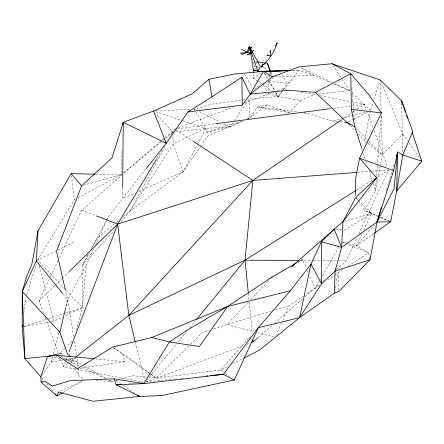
<?xml version="1.0" encoding="UTF-8"?>
<svg xmlns="http://www.w3.org/2000/svg" width="444" height="444" viewBox="0 0 444 444"><rect width="100%" height="100%" fill="white"/><g stroke="black" fill="none" stroke-linecap="round" stroke-linejoin="round"><path stroke-width="0.33" stroke-dasharray="2.22 1.67" d="M122.694 188.151L122.611 198.546L107.703 217.937L106.416 220.357M257.953 80.936L253.124 78.238L253.308 73.11M78.039 197.713L121.123 174.819L122.089 150.644M376.257 179.826L375.396 190.864L364.579 210.262L377.911 216.333M376.529 176.373L377.333 166.028M377.389 165.34L381.257 115.668M93.445 249.406L86.314 265.14L82.323 307.681L76.496 330.264M23.826 313.397L25.691 297.802M261.455 67.699L262.088 66.261L261.455 67.699L262.088 66.261L263.714 65.013L262.249 66.273L261.588 67.677M335.259 288.334L338.039 272.66L342.635 269.652M367.31 142.918L364.629 140.765L370.485 110.367L373.032 102.442M381.241 115.756L382.328 154.967L375.396 190.864L373.077 183.627M65.251 309.662L67.638 299.717L86.314 265.14M52.747 356.615L51.349 361.971L41.986 375.125M53.452 353.94L58.88 333.189M65.013 309.757L67.638 299.717L65.634 290.981M385.975 191.625L386.363 190.304M386.558 189.644L392.019 171.14M392.213 170.479L393.967 164.53M254.767 65.407L254.39 66.661L252.636 59.352M26.723 294.544L36.397 263.914M373.881 99.8L379.825 81.308M269.308 77.395L270.119 74.947M270.318 74.331L270.723 73.105L270.291 71.861M65.312 361.632L63.348 366.794L76.296 369.269M65.562 360.989L67.033 357.115M275.979 335.542L281.468 323.066M282.567 320.568L289.149 305.6L303.274 296.181M95.726 244.372L106.277 221.084M106.56 220.452L107.703 217.937M43.612 313.275L39.094 301.026L49.351 279.11M50.527 276.601L57.853 260.95M59.318 257.82L81.602 210.223L121.85 175.125M336.241 269.43L346.17 260.767L357.015 237.601M358.774 233.844L388.678 169.969L372.133 171.24M348.407 243.773L356.41 245.782L362.226 233.411M363.68 230.319L371.528 213.614L355.788 197.425M272.882 51.043L273.687 49.489M123.132 216.728L130.059 211.067L183.111 171.922L197.18 144.955M197.497 144.344L205.811 128.41L195.321 110.961M88.034 254.906L82.551 265.207L82.323 307.681L64.874 315.956M91.259 248.845L106.088 220.968M121.279 221.789L130.059 211.067L165.584 145.521M171.834 133.988L172.821 132.168L155.378 113.015M88.423 254.423L82.551 265.207L114.258 230.364M92.335 247.23L97.558 237.645L114.075 224.137M319.28 281.074L315.135 288.273L305.533 294.677M319.625 280.475L320.662 278.677M322.388 275.68L338.628 247.491M156.832 158.78L161.816 150.461M170.724 135.614L174.636 129.076L176.701 128.81M75.608 199.006L74.398 199.65L37.635 260.001L37.984 261.333M130.059 211.067L173.227 143.984L205.811 128.41L229.942 126.851L242.946 121.007M138.994 191.336L183.111 171.922L200.15 147.008M200.538 146.442L207.509 136.247L242.824 120.951M182.945 120.796L205.811 128.41L206.66 132.329L229.942 126.851L232.673 122.894M234.232 120.635L249.051 99.162L278.238 96.448L300.721 100.599L315.057 94.361M282.589 90.315L278.238 96.448L268.559 93.828L267.493 92.075M282.983 89.755L287.335 83.622L291.353 80.031M145.715 169.281L122.611 198.546L135.215 193.001M261.91 66.816L262.182 66.311M281.996 91.747L278.238 96.448L272.35 91.625M283.666 89.655L299.112 70.319L314.002 75.386L331.146 82.745M146.859 380.269L176.229 344.339M177.983 342.196L186.746 331.474M189.816 327.716L195.515 320.746M369.902 259.118L368.487 252.719L356.41 245.782L374.314 225.119M248.601 338.561L220.585 370.041L156.149 378.105L149.317 377.383M249.062 338.045L250.438 336.497M248.435 302.009L226.962 324.575L213.253 328.882M250.821 299.506L269.43 279.948M367.848 143.345L382.328 154.967L402.791 133.96L381.046 81.896M300.721 100.599L288.833 112.576L257.731 106.987L249.761 117.949L247.902 118.781L249.761 117.949L267.183 104.851L288.833 112.576L290.881 112.659M57.198 356.082L51.349 361.971L62.887 360.189M60.612 352.647L64.513 348.718M65.002 348.229L72.311 340.864M150.56 374.137L156.149 378.105L190.038 344.738M190.526 344.255L202.803 332.162L209.984 329.909M39.094 301.026L54.906 285.548M55.4 285.065L61.821 278.777M62.315 278.294L68.742 272.006M123.937 173.299L161.572 140.476M162.093 140.021L174.636 129.076M258.358 337.357L272.472 325.047M274.564 323.226L302.264 299.062M304.878 296.781L320.035 283.561M322.649 281.285L325.785 278.549M83.544 185.276L121.123 174.819L123.254 173.06M123.787 172.622L162.165 140.959M162.698 140.52L164.829 138.761M165.362 138.323L172.821 132.168M116.206 222.394L118.87 220.213M254.406 89.438L262.176 83.3L258.558 81.274M67.716 363.37L63.348 366.794L60.256 358.413M68.259 362.942L74.803 357.803M356.41 245.782L373.82 233.583M342.108 119.442L352.408 112.404M352.98 112.016L356.415 109.668M356.987 109.28L364.424 104.196L372.982 127.411M319.713 285.153L315.135 288.273L309.64 275.752M327.733 279.687L334.032 275.397M334.604 275.002L338.039 272.66L338.866 290.798M253.124 78.238L261.183 72.899M297.413 262.82L302.497 259.479L306.343 268.243M348.385 265.889L368.487 252.719L346.198 243.867M356.432 190.215L373.437 179.537M377.539 176.962L388.678 169.969M344.383 230.225L371.528 213.614L343.623 221.428M62.92 392.502L83.156 380.752M297.758 262.221L302.497 259.479M348.501 121.817L353.385 119.275M353.996 118.959L367.432 111.96M227.295 366.594L220.585 370.041L224.953 373.226M232.784 363.775L242.541 358.763M272.2 78.533L273.315 77.978M73.554 242.174L37.635 260.001L65.39 289.61M254.573 69.347L256.882 68.221M257.459 67.938L258.613 67.377M51.648 321.639L53.657 321.278L62.382 317.138M60.256 391.175L82.473 380.858M177.872 127.866L233.505 107.01M244.5 102.886L271.667 92.702M277.489 90.52L282.667 88.578L286.752 89.361M145.754 382.173L243.429 345.554M246.664 344.339L250.544 342.885M206.66 132.329L238.656 121.65M247.147 118.82L249.761 117.949L249.051 99.162M24.159 326.329L47.686 318.786M48.34 318.576L64.68 313.336M65.335 313.131L82.323 307.681L65.862 290.115M271.29 311.05L226.962 324.575L253.74 331.707M275.258 309.84L289.149 305.6M117.283 380.164L112.082 381.762L95.799 380.53M121.19 378.965L132.245 375.58L146.587 377.095M194.972 110.384L194.272 109.218L212.265 104.04L245.643 99.611M303.818 112.798L307.947 113.32L332.251 121.023L343.456 117.904M344.117 117.716L365.207 111.838M267.183 104.851L257.731 106.987L298.318 112.104M24.209 326.595L50.977 321.761M66.284 359.668L77.145 357.992L78.016 367.554M80.22 368.309L124.598 361.621L122.55 353.224L113.72 347.88M177.389 128.716L215.207 123.759M329.354 108.797L332.789 108.342M333.477 108.253L351.359 105.911M352.048 105.822L364.424 104.196L350.799 101.593M175.574 131.857L205.811 128.41M318.442 94L349.567 90.654L342.102 79.21M129.265 383.533L134.077 383.061M140.948 382.389L143.007 382.19M145.76 381.918L173.937 379.165M174.625 379.098L177.372 378.826M180.808 378.493L182.873 378.294M357.653 172.355L369.375 171.451M156.305 110.878L190.132 109.402M274.625 76.745L314.002 75.386L301.015 67.849M291.575 70.541L299.112 70.319L291.53 70.552M255.716 66.633L259.024 66.561M300.455 260.489L312.926 260.567M313.614 260.567L321.928 260.622M322.622 260.622L338.55 260.722M339.244 260.728L346.17 260.767M95.799 174.215L121.123 174.819M303.851 113.159L307.947 113.32M95.599 358.896L124.598 361.621M332.251 121.023L337.718 121.545M340.448 121.806L343.861 122.128M335.553 229.393L343.023 230.097M256.138 63.597L255.894 61.638L257.231 61.816M268.981 80.575L287.335 83.622L281.219 73.221M50.316 356.898L60.534 358.746M64.619 359.485L76.196 361.577L81.579 364.602M301.06 92.091L316.733 95.088M320.135 95.738L350.116 101.465M76.973 369.397L143.062 382.023M343.073 242.43L345.743 243.101M257.087 332.6L274.492 337.235M60.795 356.526L76.196 361.577L71.606 357.603M155.5 111.655L182.29 120.574M263.703 73.582L266.961 74.742M81.602 210.223L95.765 215.684M341.741 242.097L345.56 243.612M380.464 217.427L390.037 221.506M333.688 83.838L349.567 90.654L334.032 83.3M378.249 216.295L364.579 210.262L359.229 202.447M380.73 217.394L388.811 220.957M301.11 67.704L333.411 83.006M63.137 358.241L79.865 366.278M82.345 367.471L105.267 378.488M108.985 380.269L112.082 381.762L108.491 379.742M194.272 109.218L195.504 109.829M199.195 111.649L220.102 121.989M223.793 123.809L229.942 126.851M267.538 75.036L272.161 77.389M83.972 365.95L106.099 378.393M74.703 367.921L78.76 375.752L83.816 378.993M175.796 129.837L192.602 140.865M116.284 380.364L120.768 383.438M123.571 385.353L134.776 393.034M113.658 347.963L150 373.743M225.502 373.626L229.326 376.412M122.55 353.224L150.089 373.615M150.644 374.026L156.149 378.105M255.894 61.638L256.954 62.454M260.661 65.324L267.543 70.651M269.663 72.289L270.723 73.105L271.695 74.936M262.709 83.738L271.811 91.192M352.059 93.001L370.485 110.367M356.366 128.516L368.381 140.759M368.864 141.253L382.328 154.967M350.094 125.424L355.25 130.869M358.064 133.838L364.629 140.765M41.686 377.805L44.306 380.919M46.925 384.032L53.036 391.286M62.859 293.8L67.638 299.717L73.826 337.662M402.791 133.96L407.548 140.754M409.129 143.024L420.218 158.88M356.171 197.985L358.846 201.892M333.139 65.473L341.725 78.638M268.653 81.036L275.397 91.88M275.752 92.452L278.238 96.448L275.219 91.32M263.242 85.054L267.144 91.486M280.197 71.49L280.874 72.644M264.541 73.166L268.753 80.331M269.103 80.925L274.547 90.182M244.428 73.771L252.486 87.468M69.397 357.686L73.143 364.913M307.442 270.746L308.264 272.622M271.051 72.416L272.311 75.508M374.17 130.636L387.49 166.744M45.277 317.793L58.353 353.258M183.111 171.922L173.227 143.984L172.932 135.448M361.888 148.757L362.31 150.072M363.364 153.363L365.69 160.6M365.9 161.255L367.166 165.201M368.853 170.468L372.022 180.336M39.2 265.995L53.657 321.278M135.331 342.202L144.616 380.403M74.381 341.053L76.701 355.283M71.412 175.68L74.398 199.65M248.374 293.817L249.123 301.376M249.189 302.064L252.32 333.672M78.077 368.237L78.76 375.752M351.853 87.413L353.596 109.962M353.652 110.645L354.39 120.213M380.253 79.987L381.091 110.256M401.72 103.008L402.691 152.88M268.298 80.464L268.559 93.828"/><path stroke-width="0.67" d="M62.327 392.846L56.965 395.954L41.103 382.068L40.815 376.773L24.825 358.574L22.2 326.956L22.278 291.503L26.812 275.985L31.851 264.341L38.006 230.88L71.157 173.626L95.116 174.198M122.699 187.457L123.221 122.322L153.541 111L192.119 93.856L208.974 79.321L234.299 74.081L263.486 71.373L290.204 70.579M243.762 358.136L259.618 349.989L299.578 317.654L334.415 293.107L335.12 271.084L341.591 247.336L342.962 221.617L355.472 198.03M253.33 72.472L253.419 69.908L249.606 46.72L260.351 66.528L257.836 71.484L249.606 46.72L250.56 50.71M123.138 124.398L123.221 122.322L166.25 143.268L188.006 111.96L211.921 96.853L241.869 77.173L250.183 94.161L242.213 105.123L188.006 111.96M94.222 358.769L56.943 355.267L24.825 358.574L22.278 291.503L36.375 260.978L38.006 230.88M22.2 326.956L22.444 324.925M262.265 65.623L262.537 63.869L262.199 65.662M334.415 293.107L338.894 291.469L370.041 259.757L377 222.022L381.291 207.487M374.381 233.189L390.67 221.778L396.664 191.136L402.73 154.956L412.77 131.624L401.676 100.927L380.253 79.987L332.023 63.758L299.245 66.822L272.555 76.818L250.183 94.161L288.067 90.276L315.39 92.369L350.793 73.748L368.875 94.777L381.474 112.909L359.584 158.164L355.355 179.42L355.738 195.349M248.618 48.335L248.884 47.064L247.369 52.298L247.674 52.781M299.578 317.654L310.972 264.091L321.412 241.752L334.193 229.265L342.962 221.617L376.562 177.844L359.584 158.164L393.623 170.613L377 222.022L341.591 247.336L321.412 241.752L321.6 283.799L299.578 317.654L258.247 327.722L223.421 374.325L143.756 383.644L116.206 384.809L114.047 378.832L70.224 380.641L52.414 386.047L45.166 381.49L41.103 382.068M393.623 170.613L397.674 151.976L402.73 154.956L421.8 161.144L396.664 191.136L397.674 151.976L394.011 188.8L377 222.022L390.67 221.778M70.585 356.721L67.521 354.073L59.84 332.206L65.09 310.323M251.387 53.169L251.659 53.552L251.276 53.003L247.369 52.298L241.375 49.134M251.643 53.208L251.67 53.502M396.309 156.599L396.892 154.617M123.221 122.322L112.027 157.886L81.568 185.831L56.538 251.343L65.479 290.309M40.815 376.773L47.597 356.404L61.416 353.291M69.003 351.948L117.66 224.12L156.477 159.374M55.223 393.884L56.965 395.954L58.403 392.035L92.963 401.254L139.816 396.486L162.005 395.521L234.243 379.997L258.247 327.722L290.404 290.748L310.972 264.091L321.6 283.799L335.12 271.084L370.041 259.757M275.574 45.86L277.195 42.746C274.581 51.143 269.863 58.736 263.542 64.824M250.183 94.161L263.486 71.373L279.859 70.912M250.594 48.657L251.687 47.114L247.369 52.298L241.814 54.634M295.981 263.248L272.294 276.939L227.678 306.416L199.362 346.52L169.408 341.969L151.765 337.507L112.543 347.169L77.489 368.72L56.943 355.267M251.865 52.425L253.363 50.427L252.114 51.97M146.143 168.737L166.25 143.268L153.541 111M263.359 64.674L264.202 63.614M196.392 319.674L245.044 260.151L355.849 190.581M75.352 357.37L128.81 315.395L252.858 180.408L341.536 119.83M271.339 277.944L272.294 276.939M69.236 271.523L117.66 224.12L252.858 180.408L356.965 172.405M355.788 197.425L376.562 177.844M251.193 342.646L253.136 341.913L257.836 337.812M293.462 265.423L291.769 266.533L334.193 229.265L341.591 247.336M251.099 53.208L247.58 54.823L249.883 53.435M290.404 290.748L227.678 306.416L187.879 329.77L169.408 341.969L143.756 383.644L114.047 378.832M247.58 54.823L251.276 53.003M135.165 341.53L128.81 315.395L245.044 260.151L299.073 260.478M227.678 306.416L151.765 337.507M247.369 52.298L240.765 53.247L242.147 53.152M215.895 123.671L329.354 108.797M121.706 384.271L116.206 384.809L139.816 396.486L137.573 394.955M206.238 376.007L207.614 375.874M210.362 375.602L212.421 375.402M213.797 375.269L223.421 374.325L234.243 379.997M255.944 70.812L253.419 69.908L260.606 71.506L263.486 71.373L272.555 76.818M260.606 71.506L267.482 71.295M268.853 71.251L290.154 70.596M344.55 122.194L347.28 122.455L354.923 127.045L361.677 148.096M332.023 63.758L350.793 73.748L351.354 109.318L381.474 112.909M257.231 61.816L263.259 62.615M264.602 62.793L267.277 63.153L270.546 71.184M47.597 356.404L48.957 356.654M268.082 55.322L266.972 54.995L270.834 56.271L270.185 50.549L270.218 51.909M96.409 215.934L117.66 224.12L128.81 315.395M193.179 141.248L252.858 180.408L245.044 260.151L248.307 293.134M315.39 92.369L349.622 124.931M22.278 291.503L59.84 332.206M71.157 173.626L81.568 185.831M36.375 260.978L62.426 293.262M421.006 160.012L421.8 161.144L412.176 132.345M267.277 63.153L269.863 70.618M405.394 112.055L401.676 100.927L401.703 102.314M406.488 115.329L407.581 118.604M351.354 109.318L354.923 127.045M208.974 79.321L211.921 96.853M252.93 339.854L253.136 341.913M241.869 77.173L242.213 105.123"/></g></svg>
